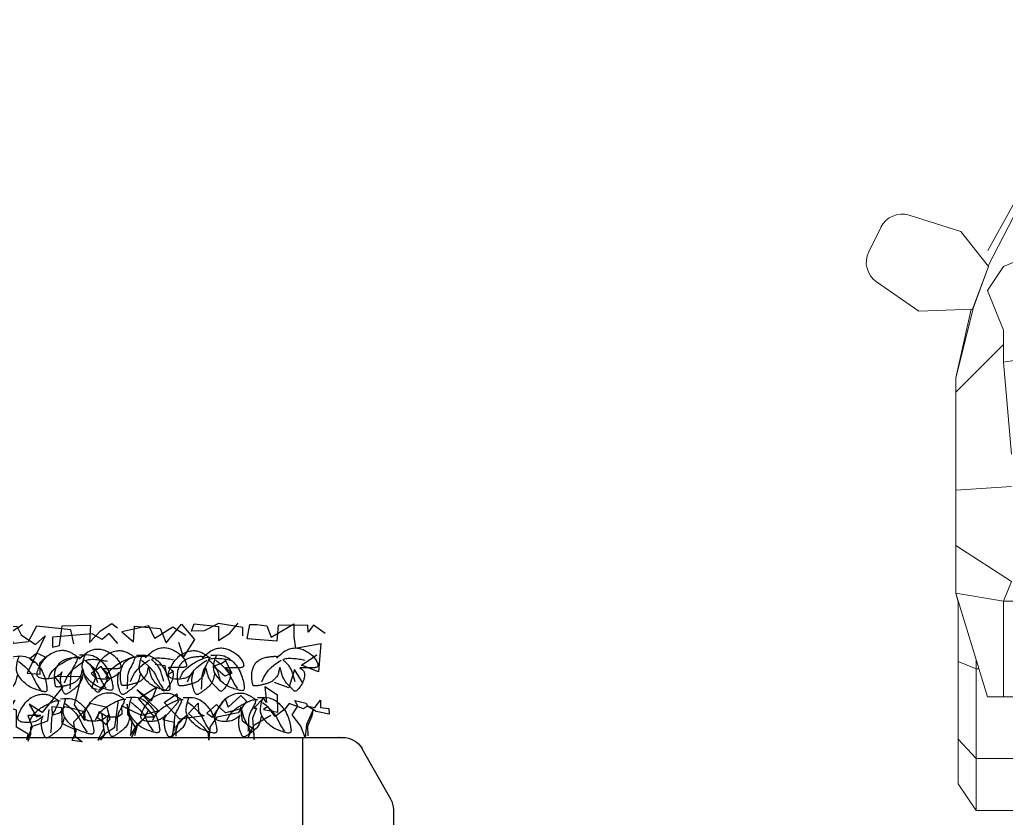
# Model space of a CAD drawing. Extents: x -1568 to -728, y -1287 to -990.
# Drawn here: x -1342.48 to -1331.37, y -1097.94 to -1088.95 of the extents above; entities that cross this region are included whole.
import ezdxf

# ---------------------------------------------------------------- set-up
doc = ezdxf.new("R2010")
doc.units = 0
doc.header["$LTSCALE"] = 5
doc.layers.get('0').update_dxf_attribs({"linetype": 'CONTINUOUS'})
for name, color, linetype in [('fz', 7, 'CONTINUOUS'), ('LH', 94, 'CONTINUOUS'), ('PP-COM', 7, 'CONTINUOUS'), ('尺寸标注', 2, 'CONTINUOUS'), ('绿化', 3, 'CONTINUOUS')]:
    doc.layers.add(name, color=color, linetype=linetype)
doc.layers.add('车人', color=7, linetype='CONTINUOUS', lineweight=9)

# ---------------------------------------------------------------- blocks, each defined once
blk = doc.blocks.new('cs2')
for p, q in [((4730.588, 1071.789), (4730.136, 1071.789)), ((4730.588, 1071.789), (4730.588, 1069.539)), ((4729.919, 1071.662), (4729.598, 1071.096)), ((4729.565, 1070.973), (4729.565, 1069.039)), ((4730.588, 1069.539), (4729.565, 1069.539))]:
    blk.add_line(p, q)
for centre, start, end in [((4730.136, 1071.539), 90, 150.42), ((4729.815, 1070.973), 150.42, 180)]:
    blk.add_arc(centre, 0.25, start, end)
blk.add_point((4730.18, 1071.789))
blk = doc.blocks.new('car')
at = {"layer": '车人', "color": 143}
for p, q in [((-1.3451, 1.5758), (-0.9865, 2.2258)), ((-1.3445, 1.533), (-0.9865, 2.2258)), ((-1.4206, 1.6299), (-1.5667, 1.6754)), ((-1.6462, 1.6413), (-1.6805, 1.5722)), ((-1.3427, 1.5312), (-1.4206, 1.6299)), ((-1.1435, 1.5984), (-1.3005, 1.5312)), ((-1.3879, 1.4111), (-1.3427, 1.5312)), ((-1.3427, 1.5312), (-1.3873, 1.4111)), ((-1.3457, 1.4634), (-1.3005, 1.5312)), ((-1.6585, 1.4878), (-1.5395, 1.4057)), ((-1.3457, 1.4634), (-1.3005, 1.3516)), ((-1.3831, 1.4236), (-1.4355, 1.2172)), ((-1.3873, 1.4111), (-1.5395, 1.4057)), ((-1.3921, 1.4105), (-1.4355, 1.2172)), ((-1.3005, 1.3516), (-1.3005, 1.2618)), ((-1.3005, 1.3115), (-1.4355, 1.1771)), ((-1.3005, 1.2618), (-1.1661, 1.2844)), ((-1.3005, 1.2618), (-1.2785, 1.0032)), ((-1.4355, 1.2172), (-1.4355, 0.6119)), ((-1.4355, 0.9017), (-1.2785, 0.9118)), ((-1.2785, 0.6446), (-1.4355, 0.7454)), ((-1.2785, 0.6446), (-1.3005, 0.5893)), ((-1.3005, 0.5893), (-1.4355, 0.6119)), ((-1.4355, 0.6119), (-1.4283, 0.5869)), ((-1.4289, 0.5869), (-1.4355, 0.6119)), ((-1.4355, 0.6119), (-1.3457, 0.3199)), ((-1.4289, 0.0743), (-1.4289, 0.5905)), ((-1.3005, 0.5893), (-1.3005, 0.3199)), ((-1.3005, 0.5893), (1.3005, 0.5893)), ((-1.4289, 0.4186), (-1.3778, 0.3984)), ((-1.3778, 0), (-1.3778, 0.424)), ((-1.3695, 0.3984), (-1.3778, 0.3984)), ((-1.3457, 0.3199), (1.3451, 0.3199)), ((-1.4289, 0.2004), (-1.3778, 0.1457)), ((-1.0828, 0.1457), (-1.3778, 0.1457)), ((-1.4289, 0.0743), (-1.3778, 0)), ((-1.3778, 0), (-1.0828, 0))]:
    blk.add_line(p, q, dxfattribs=at)
for centre, start, end in [((-1.5865, 1.6118), 72.6944, 153.6733), ((-1.6207, 1.5427), 153.6733, 235.4221)]:
    blk.add_arc(centre, 0.0667, start, end, dxfattribs=at)
blk = doc.blocks.new('LIM43')
at = {"color": 98}
for p, q in [((942284.411, 2579500.672), (942284.541, 2579500.766)), ((942284.541, 2579500.766), (942284.604, 2579500.685)), ((942284.604, 2579500.685), (942284.605, 2579500.765)), ((942284.605, 2579500.765), (942284.941, 2579500.76)), ((942284.765, 2579500.779), (942284.763, 2579500.635)), ((942285.019, 2579500.631), (942284.765, 2579500.779)), ((942284.941, 2579500.76), (942284.954, 2579500.584)), ((942285.069, 2579500.759), (942285.019, 2579500.631)), ((942285.181, 2579500.773), (942285.069, 2579500.759)), ((942285.261, 2579500.772), (942285.181, 2579500.773)), ((942285.291, 2579500.612), (942285.261, 2579500.772)), ((942285.339, 2579500.643), (942285.34, 2579500.739)), ((942285.34, 2579500.739), (942285.613, 2579500.783)), ((942285.484, 2579500.673), (942285.389, 2579500.786)), ((942285.613, 2579500.751), (942285.611, 2579500.591)), ((942285.613, 2579500.783), (942285.772, 2579500.701)), ((942285.885, 2579500.779), (942285.613, 2579500.751)), ((942286.029, 2579500.777), (942285.883, 2579500.604)), ((942285.916, 2579500.699), (942285.885, 2579500.779)), ((942285.979, 2579500.65), (942286.125, 2579500.744)), ((942286.202, 2579500.567), (942286.029, 2579500.777)), ((942286.125, 2579500.744), (942286.331, 2579500.613)), ((942286.557, 2579500.754), (942286.269, 2579500.726)), ((942286.331, 2579500.613), (942286.397, 2579500.756)), ((942286.397, 2579500.756), (942286.7, 2579500.688)), ((942286.571, 2579500.578), (942286.557, 2579500.754)), ((942286.813, 2579500.783), (942286.749, 2579500.736)), ((942286.94, 2579500.701), (942286.813, 2579500.783)), ((942287.373, 2579500.759), (942287.053, 2579500.763)), ((942287.053, 2579500.763), (942287.067, 2579500.571)), ((942287.277, 2579500.712), (942287.661, 2579500.755)), ((942287.402, 2579500.535), (942287.373, 2579500.759)), ((942287.661, 2579500.755), (942287.755, 2579500.578)), ((942287.821, 2579500.769), (942288.075, 2579500.606)), ((942287.885, 2579500.752), (942287.836, 2579500.657)), ((942287.981, 2579500.751), (942287.885, 2579500.752)), ((942287.98, 2579500.639), (942287.981, 2579500.751)), ((942287.995, 2579500.559), (942288.045, 2579500.766)), ((942288.075, 2579500.606), (942288.093, 2579500.733)), ((942288.093, 2579500.733), (942288.206, 2579500.78)), ((942288.206, 2579500.78), (942288.35, 2579500.778)), ((942288.35, 2579500.778), (942288.332, 2579500.666)), ((942288.476, 2579500.632), (942288.525, 2579500.743)), ((942288.525, 2579500.743), (942288.717, 2579500.757)), ((942288.717, 2579500.757), (942288.684, 2579500.661)), ((942288.78, 2579500.676), (942288.861, 2579500.755)), ((942288.861, 2579500.755), (942288.957, 2579500.753)), ((942289.293, 2579500.749), (942288.941, 2579500.738)), ((942288.941, 2579500.738), (942288.987, 2579500.593)), ((942288.957, 2579500.753), (942289.133, 2579500.751)), ((942289.133, 2579500.751), (942289.1, 2579500.639)), ((942289.101, 2579500.703), (942289.293, 2579500.749)), ((942284.763, 2579500.635), (942284.745, 2579500.507)), ((942285.611, 2579500.591), (942285.484, 2579500.673)), ((942285.772, 2579500.701), (942285.916, 2579500.699)), ((942286.269, 2579500.726), (942286.202, 2579500.567)), ((942286.7, 2579500.688), (942286.571, 2579500.578)), ((942286.746, 2579500.56), (942286.844, 2579500.67)), ((942286.844, 2579500.67), (942286.923, 2579500.605)), ((942286.923, 2579500.605), (942287.036, 2579500.668)), ((942287.067, 2579500.571), (942286.94, 2579500.701)), ((942287.036, 2579500.668), (942287.483, 2579500.63)), ((942287.242, 2579500.553), (942287.277, 2579500.712)), ((942287.483, 2579500.63), (942287.482, 2579500.518)), ((942287.674, 2579500.547), (942287.564, 2579500.644)), ((942287.564, 2579500.644), (942287.766, 2579500.226)), ((942287.836, 2579500.657), (942287.674, 2579500.547)), ((942287.915, 2579500.56), (942287.98, 2579500.639)), ((942288.189, 2579500.7), (942288.122, 2579500.541)), ((942288.331, 2579500.602), (942288.189, 2579500.7)), ((942288.332, 2579500.666), (942288.476, 2579500.632)), ((942288.572, 2579500.647), (942288.41, 2579500.505)), ((942288.602, 2579500.534), (942288.572, 2579500.647)), ((942288.717, 2579500.693), (942288.602, 2579500.534)), ((942288.684, 2579500.661), (942288.763, 2579500.548)), ((942288.909, 2579500.69), (942288.717, 2579500.693)), ((942288.843, 2579500.595), (942288.78, 2579500.676)), ((942288.859, 2579500.547), (942288.909, 2579500.69)), ((942289.1, 2579500.639), (942289.131, 2579500.543)), ((942289.26, 2579500.653), (942289.101, 2579500.703)), ((942289.227, 2579500.59), (942289.26, 2579500.653)), ((942284.745, 2579500.507), (942284.458, 2579500.559)), ((942284.458, 2579500.559), (942284.485, 2579500.239)), ((942284.954, 2579500.584), (942285.291, 2579500.612)), ((942285.883, 2579500.604), (942286.008, 2579500.41)), ((942286.008, 2579500.41), (942286.058, 2579500.569)), ((942287.482, 2579500.518), (942287.402, 2579500.535)), ((942287.755, 2579500.578), (942287.915, 2579500.56)), ((942288.122, 2579500.541), (942287.995, 2579500.559)), ((942288.41, 2579500.505), (942288.331, 2579500.602)), ((942288.763, 2579500.548), (942288.843, 2579500.595)), ((942288.987, 2579500.593), (942288.859, 2579500.547)), ((942289.131, 2579500.543), (942289.227, 2579500.59)), ((942284.679, 2579500.316), (942284.504, 2579500.43)), ((942287.56, 2579500.405), (942287.657, 2579500.451)), ((942287.624, 2579500.34), (942287.56, 2579500.405)), ((942287.657, 2579500.451), (942287.736, 2579500.386)), ((942288.104, 2579500.349), (942288.409, 2579500.425)), ((942288.409, 2579500.425), (942288.407, 2579500.297)), ((942284.485, 2579500.239), (942284.679, 2579500.316)), ((942285.544, 2579500.384), (942285.462, 2579500.226)), ((942285.575, 2579500.336), (942285.527, 2579500.369)), ((942285.541, 2579500.192), (942285.671, 2579500.303)), ((942285.671, 2579500.303), (942285.575, 2579500.336)), ((942286.215, 2579500.311), (942286.197, 2579500.199)), ((942286.327, 2579500.326), (942286.215, 2579500.311)), ((942286.837, 2579500.159), (942286.935, 2579500.301)), ((942286.935, 2579500.301), (942287.046, 2579500.22)), ((942287.622, 2579500.212), (942287.624, 2579500.34)), ((942287.736, 2579500.386), (942287.688, 2579500.339)), ((942288.263, 2579500.267), (942288.104, 2579500.349)), ((942288.328, 2579500.346), (942288.342, 2579500.218)), ((942288.407, 2579500.297), (942288.328, 2579500.346)), ((942284.66, 2579500.109), (942284.758, 2579500.267)), ((942284.758, 2579500.267), (942284.819, 2579500.058)), ((942285.462, 2579500.226), (942285.541, 2579500.192)), ((942286.197, 2579500.199), (942286.118, 2579500.249)), ((942287.046, 2579500.22), (942286.997, 2579500.173)), ((942287.157, 2579500.186), (942287.461, 2579500.182)), ((942287.233, 2579499.866), (942287.157, 2579500.186)), ((942287.461, 2579500.182), (942287.364, 2579500.072)), ((942287.766, 2579500.226), (942287.622, 2579500.212)), ((942287.934, 2579499.648), (942288.263, 2579500.267)), ((942288.263, 2579500.267), (942288.084, 2579500.11)), ((942288.164, 2579500.093), (942288.23, 2579500.204)), ((942288.23, 2579500.204), (942288.228, 2579500.044)), ((942288.342, 2579500.218), (942288.263, 2579500.267)), ((942289.062, 2579500.224), (942288.998, 2579500.177)), ((942288.998, 2579500.177), (942289.045, 2579500.129)), ((942289.078, 2579500.176), (942289.079, 2579500.272)), ((942284.819, 2579500.058), (942284.98, 2579500.12)), ((942284.946, 2579499.977), (942285.091, 2579500.071)), ((942285.091, 2579500.071), (942285.073, 2579499.895)), ((942286.514, 2579499.939), (942286.308, 2579500.07)), ((942286.308, 2579500.07), (942286.369, 2579499.909)), ((942286.963, 2579500.029), (942286.837, 2579500.159)), ((942286.997, 2579500.173), (942287.044, 2579500.06)), ((942287.364, 2579500.072), (942287.6, 2579499.781)), ((942288.084, 2579500.11), (942288.132, 2579500.045)), ((942288.275, 2579499.979), (942288.164, 2579500.093)), ((942289.045, 2579500.129), (942289.078, 2579500.176)), ((942284.943, 2579499.785), (942284.946, 2579499.977)), ((942285.362, 2579499.971), (942285.297, 2579499.908)), ((942285.504, 2579499.841), (942285.362, 2579499.971)), ((942286.082, 2579499.993), (942286.065, 2579499.897)), ((942286.225, 2579499.895), (942286.082, 2579499.993)), ((942286.531, 2579500.035), (942286.288, 2579499.799)), ((942286.369, 2579499.909), (942286.531, 2579500.035)), ((942287.044, 2579500.06), (942286.979, 2579500.045)), ((942288.132, 2579500.045), (942288.275, 2579499.979)), ((942288.674, 2579499.942), (942288.419, 2579500.025)), ((942288.419, 2579500.025), (942288.434, 2579499.897)), ((942288.787, 2579499.956), (942288.674, 2579499.942)), ((942288.752, 2579499.765), (942288.771, 2579499.956)), ((942288.849, 2579499.827), (942288.787, 2579499.956)), ((942284.465, 2579499.919), (942284.464, 2579499.839)), ((942284.528, 2579499.839), (942284.465, 2579499.919)), ((942284.511, 2579499.791), (942284.608, 2579499.853)), ((942284.608, 2579499.853), (942284.528, 2579499.839)), ((942284.625, 2579499.885), (942284.608, 2579499.853)), ((942284.608, 2579499.853), (942284.656, 2579499.821)), ((942284.753, 2579499.915), (942284.625, 2579499.885)), ((942284.656, 2579499.821), (942284.817, 2579499.883)), ((942284.72, 2579499.852), (942284.753, 2579499.915)), ((942284.783, 2579499.755), (942284.72, 2579499.852)), ((942284.817, 2579499.883), (942284.864, 2579499.818)), ((942284.975, 2579499.737), (942285.056, 2579499.847)), ((942285.056, 2579499.847), (942285.104, 2579499.815)), ((942285.073, 2579499.895), (942285.106, 2579499.943)), ((942285.106, 2579499.943), (942285.216, 2579499.829)), ((942285.297, 2579499.908), (942285.391, 2579499.779)), ((942285.538, 2579499.937), (942285.504, 2579499.841)), ((942285.535, 2579499.777), (942285.633, 2579499.871)), ((942285.679, 2579499.727), (942285.538, 2579499.937)), ((942285.633, 2579499.871), (942285.743, 2579499.774)), ((942285.841, 2579499.885), (942285.839, 2579499.773)), ((942285.951, 2579499.771), (942285.841, 2579499.885)), ((942286.047, 2579499.706), (942286.225, 2579499.895)), ((942286.065, 2579499.897), (942286.239, 2579499.703)), ((942286.335, 2579499.734), (942286.514, 2579499.939)), ((942286.479, 2579499.748), (942286.705, 2579499.857)), ((942286.607, 2579499.714), (942286.641, 2579499.874)), ((942286.641, 2579499.874), (942286.639, 2579499.762)), ((942286.705, 2579499.857), (942286.703, 2579499.761)), ((942286.781, 2579499.616), (942286.738, 2579499.92)), ((942286.865, 2579499.839), (942287.057, 2579499.884)), ((942287.057, 2579499.884), (942287.152, 2579499.771)), ((942287.119, 2579499.691), (942287.233, 2579499.866)), ((942287.345, 2579499.848), (942287.216, 2579499.818)), ((942287.392, 2579499.783), (942287.345, 2579499.848)), ((942287.377, 2579499.832), (942287.489, 2579499.846)), ((942287.489, 2579499.846), (942287.487, 2579499.75)), ((942287.6, 2579499.781), (942287.745, 2579499.875)), ((942287.745, 2579499.875), (942287.663, 2579499.732)), ((942287.888, 2579499.809), (942288.081, 2579499.87)), ((942287.906, 2579499.92), (942287.984, 2579499.775)), ((942288.048, 2579499.758), (942287.906, 2579499.92)), ((942288.081, 2579499.87), (942288.176, 2579499.757)), ((942288.288, 2579499.803), (942288.37, 2579499.914)), ((942288.37, 2579499.914), (942288.4, 2579499.802)), ((942288.593, 2579499.863), (942288.4, 2579499.786)), ((942288.655, 2579499.718), (942288.593, 2579499.863)), ((942288.784, 2579499.748), (942288.817, 2579499.844)), ((942289.042, 2579499.937), (942288.978, 2579499.922)), ((942288.978, 2579499.922), (942289.007, 2579499.713)), ((942289.009, 2579499.825), (942289.299, 2579499.949)), ((942289.139, 2579499.951), (942289.042, 2579499.937)), ((942289.216, 2579499.759), (942289.139, 2579499.951)), ((942289.299, 2579499.949), (942289.281, 2579499.838)), ((942284.368, 2579499.825), (942284.367, 2579499.761)), ((942284.367, 2579499.761), (942284.511, 2579499.791)), ((942284.464, 2579499.839), (942284.368, 2579499.825)), ((942284.559, 2579499.742), (942284.544, 2579499.822)), ((942284.544, 2579499.822), (942284.621, 2579499.645)), ((942284.605, 2579499.63), (942284.559, 2579499.742)), ((942284.685, 2579499.629), (942284.783, 2579499.755)), ((942284.864, 2579499.818), (942284.975, 2579499.737)), ((942285.104, 2579499.815), (942284.943, 2579499.785)), ((942285.213, 2579499.637), (942285.023, 2579499.752)), ((942285.216, 2579499.829), (942285.184, 2579499.83)), ((942285.184, 2579499.83), (942285.231, 2579499.717)), ((942285.36, 2579499.843), (942285.327, 2579499.716)), ((942285.342, 2579499.684), (942285.36, 2579499.843)), ((942285.344, 2579499.827), (942285.535, 2579499.777)), ((942285.391, 2579499.779), (942285.631, 2579499.728)), ((942285.743, 2579499.774), (942285.679, 2579499.727)), ((942285.773, 2579499.614), (942285.951, 2579499.771)), ((942285.839, 2579499.773), (942285.775, 2579499.742)), ((942285.775, 2579499.742), (942286.047, 2579499.706)), ((942286.062, 2579499.674), (942285.967, 2579499.755)), ((942285.967, 2579499.755), (942286.093, 2579499.625)), ((942286.288, 2579499.799), (942286.479, 2579499.748)), ((942286.431, 2579499.733), (942286.335, 2579499.734)), ((942286.447, 2579499.716), (942286.4, 2579499.813)), ((942286.526, 2579499.651), (942286.431, 2579499.733)), ((942286.639, 2579499.762), (942286.59, 2579499.682)), ((942286.703, 2579499.761), (942286.751, 2579499.728)), ((942286.831, 2579499.711), (942286.865, 2579499.839)), ((942286.863, 2579499.727), (942286.96, 2579499.789)), ((942286.892, 2579499.534), (942286.928, 2579499.774)), ((942286.928, 2579499.774), (942286.909, 2579499.598)), ((942286.96, 2579499.789), (942286.975, 2579499.725)), ((942287.12, 2579499.787), (942287.119, 2579499.691)), ((942287.216, 2579499.818), (942287.12, 2579499.787)), ((942287.152, 2579499.771), (942287.246, 2579499.674)), ((942287.374, 2579499.656), (942287.377, 2579499.832)), ((942287.487, 2579499.75), (942287.392, 2579499.783)), ((942287.535, 2579499.686), (942287.52, 2579499.814)), ((942287.615, 2579499.748), (942287.759, 2579499.746)), ((942287.663, 2579499.732), (942287.615, 2579499.748)), ((942287.759, 2579499.746), (942287.71, 2579499.619)), ((942287.886, 2579499.617), (942287.888, 2579499.809)), ((942287.984, 2579499.775), (942288.11, 2579499.662)), ((942288.159, 2579499.693), (942288.048, 2579499.758)), ((942288.4, 2579499.786), (942288.159, 2579499.693)), ((942288.176, 2579499.757), (942288.288, 2579499.803)), ((942288.285, 2579499.595), (942288.32, 2579499.803)), ((942288.32, 2579499.803), (942288.286, 2579499.627)), ((942288.4, 2579499.802), (942288.527, 2579499.688)), ((942288.639, 2579499.686), (942288.576, 2579499.799)), ((942288.576, 2579499.799), (942288.702, 2579499.622)), ((942288.702, 2579499.622), (942288.752, 2579499.765)), ((942288.863, 2579499.667), (942288.784, 2579499.748)), ((942288.845, 2579499.572), (942288.913, 2579499.843)), ((942288.927, 2579499.667), (942288.849, 2579499.827)), ((942289.054, 2579499.617), (942289.009, 2579499.825)), ((942289.281, 2579499.838), (942289.216, 2579499.759)), ((942289.246, 2579499.614), (942289.248, 2579499.758)), ((942289.248, 2579499.758), (942289.246, 2579499.63)), ((942284.604, 2579499.518), (942284.605, 2579499.63)), ((942284.621, 2579499.645), (942284.635, 2579499.501)), ((942284.635, 2579499.501), (942284.685, 2579499.629)), ((942285.231, 2579499.717), (942285.211, 2579499.477)), ((942285.213, 2579499.589), (942285.342, 2579499.684)), ((942285.276, 2579499.509), (942285.213, 2579499.637)), ((942285.327, 2579499.716), (942285.261, 2579499.589)), ((942285.631, 2579499.728), (942285.709, 2579499.615)), ((942286.093, 2579499.561), (942286.062, 2579499.674)), ((942286.093, 2579499.625), (942286.092, 2579499.513)), ((942286.239, 2579499.703), (942286.11, 2579499.673)), ((942286.11, 2579499.673), (942286.125, 2579499.561)), ((942286.526, 2579499.635), (942286.447, 2579499.716)), ((942286.604, 2579499.522), (942286.526, 2579499.651)), ((942286.556, 2579499.523), (942286.526, 2579499.635)), ((942286.541, 2579499.603), (942286.607, 2579499.714)), ((942286.59, 2579499.682), (942286.604, 2579499.522)), ((942286.751, 2579499.728), (942286.863, 2579499.727)), ((942286.878, 2579499.647), (942286.831, 2579499.711)), ((942286.975, 2579499.725), (942286.878, 2579499.647)), ((942287.213, 2579499.578), (942287.374, 2579499.656)), ((942287.246, 2579499.674), (942287.228, 2579499.514)), ((942287.726, 2579499.619), (942287.535, 2579499.686)), ((942288.047, 2579499.679), (942287.934, 2579499.648)), ((942288.109, 2579499.534), (942288.047, 2579499.679)), ((942288.11, 2579499.662), (942288.094, 2579499.63)), ((942288.094, 2579499.63), (942288.124, 2579499.486)), ((942288.286, 2579499.627), (942288.109, 2579499.534)), ((942288.527, 2579499.688), (942288.655, 2579499.718)), ((942288.717, 2579499.573), (942288.639, 2579499.686)), ((942289.006, 2579499.601), (942288.927, 2579499.667)), ((942289.007, 2579499.713), (942289.006, 2579499.601)), ((942289.246, 2579499.63), (942289.197, 2579499.551)), ((942285.211, 2579499.477), (942285.213, 2579499.589)), ((942285.261, 2579499.589), (942285.276, 2579499.509)), ((942285.709, 2579499.615), (942285.723, 2579499.47)), ((942285.723, 2579499.47), (942285.724, 2579499.55)), ((942285.724, 2579499.55), (942285.773, 2579499.614)), ((942286.14, 2579499.497), (942286.093, 2579499.561)), ((942286.125, 2579499.561), (942286.14, 2579499.497)), ((942286.588, 2579499.507), (942286.541, 2579499.603)), ((942286.877, 2579499.551), (942286.781, 2579499.616)), ((942286.971, 2579499.469), (942286.877, 2579499.551)), ((942286.939, 2579499.47), (942286.892, 2579499.534)), ((942286.909, 2579499.598), (942286.971, 2579499.469)), ((942287.228, 2579499.514), (942287.147, 2579499.451)), ((942287.26, 2579499.465), (942287.213, 2579499.578)), ((942287.71, 2579499.619), (942287.772, 2579499.474)), ((942287.725, 2579499.539), (942287.726, 2579499.619)), ((942287.756, 2579499.459), (942287.725, 2579499.539)), ((942287.757, 2579499.539), (942287.886, 2579499.617)), ((942287.772, 2579499.474), (942287.757, 2579499.539)), ((942288.124, 2579499.518), (942288.285, 2579499.595)), ((942288.124, 2579499.486), (942288.124, 2579499.518)), ((942288.7, 2579499.446), (942288.717, 2579499.573)), ((942288.748, 2579499.509), (942288.845, 2579499.572)), ((942289.245, 2579499.566), (942289.054, 2579499.617)), ((942289.197, 2579499.551), (942289.148, 2579499.472)), ((942289.164, 2579499.471), (942289.246, 2579499.614)), ((942289.244, 2579499.454), (942289.245, 2579499.566)), ((942287.147, 2579499.451), (942287.26, 2579499.465)), ((942288.747, 2579499.429), (942288.748, 2579499.509)), ((942289.148, 2579499.472), (942289.244, 2579499.454))]:
    blk.add_line(p, q, dxfattribs=at)
blk = doc.blocks.new('花')
at = {"layer": 'LH', "color": 12}
for p, q in [((0.57, 0.445), (0.56, 0.439)), ((0.58, 0.451), (0.57, 0.445)), ((0.59, 0.456), (0.58, 0.451)), ((0.601, 0.461), (0.59, 0.456)), ((0.612, 0.465), (0.601, 0.461)), ((0.624, 0.469), (0.612, 0.465)), ((0.637, 0.472), (0.624, 0.469)), ((0.65, 0.474), (0.637, 0.472)), ((0.663, 0.475), (0.65, 0.474)), ((0.678, 0.475), (0.663, 0.475)), ((0.693, 0.474), (0.678, 0.475)), ((0.709, 0.472), (0.693, 0.474)), ((0.726, 0.469), (0.709, 0.472)), ((0.743, 0.465), (0.726, 0.469)), ((0.76, 0.46), (0.743, 0.465)), ((0.778, 0.453), (0.76, 0.46)), ((0.795, 0.445), (0.778, 0.453)), ((0.812, 0.436), (0.795, 0.445)), ((-0.641, 0.334), (-0.651, 0.325)), ((-0.631, 0.343), (-0.641, 0.334)), ((-0.62, 0.351), (-0.631, 0.343)), ((-0.608, 0.36), (-0.62, 0.351)), ((-0.595, 0.368), (-0.608, 0.36)), ((-0.583, 0.375), (-0.595, 0.368)), ((-0.57, 0.383), (-0.583, 0.375)), ((-0.557, 0.389), (-0.57, 0.383)), ((-0.543, 0.395), (-0.557, 0.389)), ((-0.53, 0.4), (-0.543, 0.395)), ((-0.517, 0.404), (-0.53, 0.4)), ((-0.504, 0.407), (-0.517, 0.404)), ((-0.491, 0.409), (-0.504, 0.407)), ((-0.478, 0.41), (-0.491, 0.409)), ((-0.464, 0.41), (-0.478, 0.41)), ((-0.45, 0.409), (-0.464, 0.41)), ((-0.435, 0.407), (-0.45, 0.409)), ((-0.42, 0.404), (-0.435, 0.407)), ((-0.404, 0.4), (-0.42, 0.404)), ((-0.387, 0.394), (-0.404, 0.4)), ((-0.369, 0.387), (-0.387, 0.394)), ((-0.35, 0.377), (-0.369, 0.387)), ((-0.331, 0.365), (-0.35, 0.377)), ((-0.311, 0.351), (-0.331, 0.365)), ((-0.289, 0.333), (-0.311, 0.351)), ((-0.255, 0.334), (-0.265, 0.333)), ((-0.243, 0.335), (-0.255, 0.334)), ((-0.23, 0.335), (-0.243, 0.335)), ((-0.216, 0.336), (-0.23, 0.335)), ((-0.202, 0.336), (-0.216, 0.336)), ((-0.189, 0.335), (-0.202, 0.336)), ((-0.176, 0.335), (-0.189, 0.335)), ((-0.163, 0.334), (-0.176, 0.335)), ((-0.15, 0.333), (-0.163, 0.334)), ((0.254, 0.338), (0.238, 0.323)), ((0.269, 0.353), (0.254, 0.338)), ((0.285, 0.365), (0.269, 0.353)), ((0.302, 0.376), (0.285, 0.365)), ((0.321, 0.386), (0.302, 0.376)), ((0.342, 0.394), (0.321, 0.386)), ((0.367, 0.4), (0.342, 0.394)), ((0.396, 0.404), (0.367, 0.4)), ((0.42, 0.348), (0.383, 0.312)), ((0.43, 0.406), (0.396, 0.404)), ((0.43, 0.353), (0.408, 0.404)), ((0.47, 0.406), (0.43, 0.406)), ((0.443, 0.31), (0.43, 0.353)), ((0.489, 0.387), (0.475, 0.385)), ((0.502, 0.388), (0.489, 0.387)), ((0.497, 0.388), (0.495, 0.382)), ((0.495, 0.382), (0.495, 0.376)), ((0.495, 0.376), (0.497, 0.368)), ((0.5, 0.392), (0.497, 0.388)), ((0.497, 0.368), (0.5, 0.359)), ((0.504, 0.397), (0.5, 0.392)), ((0.5, 0.359), (0.505, 0.349)), ((0.515, 0.387), (0.502, 0.388)), ((0.508, 0.401), (0.504, 0.397)), ((0.505, 0.349), (0.51, 0.337)), ((0.514, 0.405), (0.508, 0.401)), ((0.51, 0.337), (0.517, 0.325)), ((0.52, 0.409), (0.514, 0.405)), ((0.527, 0.386), (0.515, 0.387)), ((0.527, 0.415), (0.52, 0.409)), ((0.535, 0.42), (0.527, 0.415)), ((0.539, 0.384), (0.527, 0.386)), ((0.543, 0.426), (0.535, 0.42)), ((0.55, 0.381), (0.539, 0.384)), ((0.551, 0.432), (0.543, 0.426)), ((0.562, 0.377), (0.55, 0.381)), ((0.56, 0.439), (0.551, 0.432)), ((0.575, 0.373), (0.562, 0.377)), ((0.587, 0.368), (0.575, 0.373)), ((0.601, 0.363), (0.587, 0.368)), ((0.615, 0.358), (0.601, 0.363)), ((0.63, 0.352), (0.615, 0.358)), ((0.645, 0.345), (0.63, 0.352)), ((0.662, 0.337), (0.645, 0.345)), ((0.678, 0.329), (0.662, 0.337)), ((0.829, 0.425), (0.812, 0.436)), ((0.844, 0.413), (0.829, 0.425)), ((0.86, 0.4), (0.844, 0.413)), ((0.874, 0.385), (0.86, 0.4)), ((0.887, 0.37), (0.874, 0.385)), ((0.9, 0.354), (0.887, 0.37)), ((0.912, 0.338), (0.9, 0.354)), ((0.923, 0.322), (0.912, 0.338)), ((-0.715, 0.233), (-0.718, 0.222)), ((-0.71, 0.244), (-0.715, 0.233)), ((-0.704, 0.256), (-0.71, 0.244)), ((-0.698, 0.267), (-0.704, 0.256)), ((-0.692, 0.278), (-0.698, 0.267)), ((-0.685, 0.288), (-0.692, 0.278)), ((-0.677, 0.298), (-0.685, 0.288)), ((-0.669, 0.307), (-0.677, 0.298)), ((-0.66, 0.316), (-0.669, 0.307)), ((-0.651, 0.325), (-0.66, 0.316)), ((-0.564, 0.269), (-0.576, 0.265)), ((-0.55, 0.272), (-0.564, 0.269)), ((-0.535, 0.277), (-0.55, 0.272)), ((-0.519, 0.281), (-0.535, 0.277)), ((-0.502, 0.285), (-0.519, 0.281)), ((-0.484, 0.289), (-0.502, 0.285)), ((-0.465, 0.292), (-0.484, 0.289)), ((-0.447, 0.295), (-0.465, 0.292)), ((-0.429, 0.298), (-0.447, 0.295)), ((-0.411, 0.299), (-0.429, 0.298)), ((-0.395, 0.3), (-0.411, 0.299)), ((-0.38, 0.3), (-0.395, 0.3)), ((-0.395, 0.218), (-0.389, 0.226)), ((-0.389, 0.226), (-0.382, 0.235)), ((-0.382, 0.235), (-0.375, 0.243)), ((-0.367, 0.3), (-0.38, 0.3)), ((-0.375, 0.243), (-0.367, 0.251)), ((-0.356, 0.298), (-0.367, 0.3)), ((-0.367, 0.251), (-0.36, 0.258)), ((-0.36, 0.258), (-0.353, 0.266)), ((-0.347, 0.296), (-0.356, 0.298)), ((-0.353, 0.266), (-0.347, 0.272)), ((-0.341, 0.293), (-0.347, 0.296)), ((-0.347, 0.272), (-0.342, 0.278)), ((-0.342, 0.278), (-0.339, 0.284)), ((-0.339, 0.289), (-0.341, 0.293)), ((-0.339, 0.284), (-0.339, 0.289)), ((-0.289, 0.271), (-0.314, 0.285)), ((-0.267, 0.312), (-0.289, 0.333)), ((-0.26, 0.255), (-0.289, 0.271)), ((-0.278, 0.33), (-0.28, 0.327)), ((-0.272, 0.332), (-0.278, 0.33)), ((-0.265, 0.333), (-0.272, 0.332)), ((-0.229, 0.235), (-0.26, 0.255)), ((-0.196, 0.212), (-0.229, 0.235)), ((-0.138, 0.331), (-0.15, 0.333)), ((-0.126, 0.329), (-0.138, 0.331)), ((-0.115, 0.326), (-0.126, 0.329)), ((-0.103, 0.323), (-0.115, 0.326)), ((-0.093, 0.319), (-0.103, 0.323)), ((-0.082, 0.315), (-0.093, 0.319)), ((-0.072, 0.31), (-0.082, 0.315)), ((-0.063, 0.304), (-0.072, 0.31)), ((-0.054, 0.298), (-0.063, 0.304)), ((-0.045, 0.292), (-0.054, 0.298)), ((-0.037, 0.285), (-0.045, 0.292)), ((-0.029, 0.278), (-0.037, 0.285)), ((-0.021, 0.27), (-0.029, 0.278)), ((-0.014, 0.262), (-0.021, 0.27)), ((-0.008, 0.253), (-0.014, 0.262)), ((-0.002, 0.244), (-0.008, 0.253)), ((0.003, 0.235), (-0.002, 0.244)), ((0.008, 0.225), (0.003, 0.235)), ((0.013, 0.215), (0.008, 0.225)), ((0.174, 0.232), (0.165, 0.212)), ((0.185, 0.252), (0.174, 0.232)), ((0.197, 0.271), (0.185, 0.252)), ((0.21, 0.289), (0.197, 0.271)), ((0.224, 0.307), (0.21, 0.289)), ((0.238, 0.323), (0.224, 0.307)), ((0.311, 0.229), (0.297, 0.207)), ((0.33, 0.253), (0.311, 0.229)), ((0.353, 0.281), (0.33, 0.253)), ((0.383, 0.312), (0.353, 0.281)), ((0.45, 0.274), (0.443, 0.31)), ((0.447, 0.219), (0.451, 0.244)), ((0.451, 0.244), (0.45, 0.274)), ((0.517, 0.325), (0.524, 0.313)), ((0.524, 0.313), (0.532, 0.301)), ((0.532, 0.301), (0.539, 0.289)), ((0.539, 0.289), (0.547, 0.278)), ((0.547, 0.278), (0.554, 0.267)), ((0.554, 0.267), (0.561, 0.257)), ((0.561, 0.257), (0.567, 0.247)), ((0.567, 0.247), (0.572, 0.236)), ((0.572, 0.236), (0.577, 0.225)), ((0.577, 0.225), (0.582, 0.213)), ((0.696, 0.32), (0.678, 0.329)), ((0.682, 0.228), (0.682, 0.229)), ((0.682, 0.229), (0.684, 0.228)), ((0.683, 0.226), (0.682, 0.228)), ((0.685, 0.222), (0.683, 0.226)), ((0.684, 0.228), (0.687, 0.225)), ((0.687, 0.225), (0.692, 0.221)), ((0.714, 0.31), (0.696, 0.32)), ((0.732, 0.299), (0.714, 0.31)), ((0.751, 0.286), (0.732, 0.299)), ((0.769, 0.271), (0.751, 0.286)), ((0.787, 0.254), (0.769, 0.271)), ((0.804, 0.234), (0.787, 0.254)), ((0.82, 0.21), (0.804, 0.234)), ((0.932, 0.307), (0.923, 0.322)), ((0.942, 0.291), (0.932, 0.307)), ((0.949, 0.277), (0.942, 0.291)), ((0.956, 0.263), (0.949, 0.277)), ((0.961, 0.25), (0.956, 0.263)), ((0.964, 0.237), (0.961, 0.25)), ((0.965, 0.226), (0.964, 0.237)), ((0.964, 0.215), (0.965, 0.226)), ((-0.721, 0.211), (-0.723, 0.202)), ((-0.723, 0.202), (-0.723, 0.193)), ((-0.723, 0.193), (-0.722, 0.186)), ((-0.722, 0.186), (-0.719, 0.18)), ((-0.718, 0.222), (-0.721, 0.211)), ((-0.719, 0.18), (-0.715, 0.176)), ((-0.715, 0.176), (-0.709, 0.173)), ((-0.709, 0.173), (-0.702, 0.171)), ((-0.702, 0.171), (-0.693, 0.17)), ((-0.693, 0.17), (-0.684, 0.17)), ((-0.684, 0.17), (-0.674, 0.17)), ((-0.674, 0.17), (-0.662, 0.171)), ((-0.662, 0.171), (-0.651, 0.171)), ((-0.651, 0.171), (-0.638, 0.172)), ((-0.638, 0.172), (-0.626, 0.173)), ((-0.626, 0.173), (-0.613, 0.174)), ((-0.613, 0.174), (-0.6, 0.174)), ((-0.6, 0.174), (-0.588, 0.175)), ((-0.588, 0.175), (-0.576, 0.176)), ((-0.576, 0.176), (-0.564, 0.177)), ((-0.564, 0.177), (-0.554, 0.178)), ((-0.562, 0.123), (-0.563, 0.117)), ((-0.563, 0.117), (-0.563, 0.11)), ((-0.561, 0.129), (-0.562, 0.123)), ((-0.56, 0.135), (-0.561, 0.129)), ((-0.557, 0.14), (-0.56, 0.135)), ((-0.554, 0.146), (-0.557, 0.14)), ((-0.554, 0.178), (-0.544, 0.179)), ((-0.55, 0.151), (-0.554, 0.146)), ((-0.546, 0.156), (-0.55, 0.151)), ((-0.54, 0.16), (-0.546, 0.156)), ((-0.544, 0.179), (-0.536, 0.18)), ((-0.535, 0.165), (-0.54, 0.16)), ((-0.536, 0.18), (-0.529, 0.181)), ((-0.529, 0.169), (-0.535, 0.165)), ((-0.529, 0.181), (-0.523, 0.181)), ((-0.525, 0.172), (-0.529, 0.169)), ((-0.52, 0.175), (-0.525, 0.172)), ((-0.523, 0.181), (-0.519, 0.181)), ((-0.518, 0.177), (-0.52, 0.175)), ((-0.519, 0.181), (-0.517, 0.18)), ((-0.516, 0.179), (-0.518, 0.177)), ((-0.517, 0.18), (-0.516, 0.179)), ((-0.437, 0.097), (-0.434, 0.114)), ((-0.434, 0.114), (-0.431, 0.13)), ((-0.431, 0.13), (-0.427, 0.143)), ((-0.427, 0.143), (-0.424, 0.156)), ((-0.424, 0.156), (-0.42, 0.167)), ((-0.42, 0.167), (-0.416, 0.178)), ((-0.416, 0.178), (-0.411, 0.189)), ((-0.411, 0.189), (-0.406, 0.199)), ((-0.406, 0.199), (-0.401, 0.208)), ((-0.401, 0.208), (-0.395, 0.218)), ((-0.315, 0.103), (-0.313, 0.112)), ((-0.313, 0.112), (-0.311, 0.121)), ((-0.311, 0.121), (-0.309, 0.13)), ((-0.309, 0.13), (-0.307, 0.139)), ((-0.307, 0.139), (-0.306, 0.148)), ((-0.306, 0.148), (-0.304, 0.157)), ((-0.304, 0.157), (-0.303, 0.165)), ((-0.303, 0.165), (-0.301, 0.174)), ((-0.301, 0.174), (-0.3, 0.182)), ((-0.3, 0.182), (-0.299, 0.189)), ((-0.299, 0.189), (-0.297, 0.195)), ((-0.297, 0.195), (-0.295, 0.2)), ((-0.295, 0.2), (-0.294, 0.203)), ((-0.294, 0.203), (-0.292, 0.204)), ((-0.292, 0.204), (-0.29, 0.202)), ((-0.29, 0.202), (-0.288, 0.198)), ((-0.288, 0.198), (-0.286, 0.192)), ((-0.286, 0.192), (-0.284, 0.184)), ((-0.284, 0.184), (-0.281, 0.175)), ((-0.281, 0.175), (-0.278, 0.164)), ((-0.278, 0.164), (-0.275, 0.154)), ((-0.275, 0.154), (-0.271, 0.143)), ((-0.271, 0.143), (-0.267, 0.133)), ((-0.267, 0.133), (-0.262, 0.124)), ((-0.262, 0.124), (-0.257, 0.116)), ((-0.257, 0.116), (-0.252, 0.108)), ((-0.164, 0.184), (-0.196, 0.212)), ((-0.132, 0.15), (-0.164, 0.184)), ((-0.103, 0.11), (-0.132, 0.15)), ((0.017, 0.205), (0.013, 0.215)), ((0.02, 0.195), (0.017, 0.205)), ((0.023, 0.184), (0.02, 0.195)), ((0.025, 0.173), (0.023, 0.184)), ((0.027, 0.162), (0.025, 0.173)), ((0.029, 0.151), (0.027, 0.162)), ((0.03, 0.14), (0.029, 0.151)), ((0.031, 0.129), (0.03, 0.14)), ((0.032, 0.119), (0.031, 0.129)), ((0.032, 0.109), (0.032, 0.119)), ((0.136, 0.112), (0.133, 0.093)), ((0.139, 0.131), (0.136, 0.112)), ((0.144, 0.151), (0.139, 0.131)), ((0.15, 0.171), (0.144, 0.151)), ((0.157, 0.192), (0.15, 0.171)), ((0.165, 0.212), (0.157, 0.192)), ((0.256, 0.116), (0.249, 0.099)), ((0.263, 0.134), (0.256, 0.116)), ((0.27, 0.151), (0.263, 0.134)), ((0.277, 0.169), (0.27, 0.151)), ((0.286, 0.188), (0.277, 0.169)), ((0.297, 0.207), (0.286, 0.188)), ((0.378, 0.106), (0.389, 0.119)), ((0.389, 0.119), (0.399, 0.133)), ((0.399, 0.133), (0.41, 0.148)), ((0.41, 0.148), (0.42, 0.163)), ((0.42, 0.163), (0.43, 0.18)), ((0.43, 0.18), (0.44, 0.198)), ((0.44, 0.198), (0.447, 0.219)), ((0.449, 0.19), (0.457, 0.157)), ((0.457, 0.157), (0.467, 0.13)), ((0.467, 0.13), (0.479, 0.107)), ((0.582, 0.213), (0.586, 0.199)), ((0.586, 0.199), (0.59, 0.183)), ((0.59, 0.183), (0.593, 0.165)), ((0.593, 0.165), (0.595, 0.145)), ((0.595, 0.145), (0.598, 0.125)), ((0.598, 0.125), (0.6, 0.104)), ((0.688, 0.217), (0.685, 0.222)), ((0.691, 0.21), (0.688, 0.217)), ((0.694, 0.202), (0.691, 0.21)), ((0.692, 0.221), (0.698, 0.215)), ((0.697, 0.193), (0.694, 0.202)), ((0.7, 0.183), (0.697, 0.193)), ((0.698, 0.215), (0.706, 0.209)), ((0.702, 0.172), (0.7, 0.183)), ((0.704, 0.161), (0.702, 0.172)), ((0.705, 0.149), (0.704, 0.161)), ((0.706, 0.137), (0.705, 0.149)), ((0.706, 0.209), (0.715, 0.202)), ((0.706, 0.124), (0.706, 0.137)), ((0.706, 0.112), (0.706, 0.124)), ((0.706, 0.1), (0.706, 0.112)), ((0.715, 0.202), (0.726, 0.196)), ((0.726, 0.196), (0.737, 0.189)), ((0.737, 0.189), (0.749, 0.183)), ((0.749, 0.183), (0.762, 0.179)), ((0.762, 0.179), (0.776, 0.175)), ((0.776, 0.175), (0.79, 0.172)), ((0.79, 0.172), (0.804, 0.17)), ((0.804, 0.17), (0.819, 0.168)), ((0.819, 0.168), (0.834, 0.168)), ((0.836, 0.182), (0.82, 0.21)), ((0.834, 0.168), (0.85, 0.168)), ((0.85, 0.168), (0.865, 0.169)), ((0.865, 0.169), (0.881, 0.171)), ((0.881, 0.171), (0.896, 0.173)), ((0.896, 0.173), (0.91, 0.176)), ((0.91, 0.176), (0.923, 0.18)), ((0.923, 0.18), (0.936, 0.185)), ((0.936, 0.185), (0.946, 0.191)), ((0.946, 0.191), (0.954, 0.198)), ((0.954, 0.198), (0.96, 0.206)), ((0.96, 0.206), (0.964, 0.215)), ((-0.563, 0.11), (-0.562, 0.103)), ((-0.562, 0.103), (-0.562, 0.097)), ((-0.562, 0.097), (-0.561, 0.09)), ((-0.561, 0.09), (-0.56, 0.083)), ((-0.56, 0.083), (-0.559, 0.075)), ((-0.559, 0.075), (-0.558, 0.068)), ((-0.558, 0.068), (-0.556, 0.06)), ((-0.556, 0.06), (-0.553, 0.053)), ((-0.553, 0.053), (-0.55, 0.045)), ((-0.55, 0.045), (-0.547, 0.037)), ((-0.547, 0.037), (-0.543, 0.029)), ((-0.543, 0.029), (-0.538, 0.021)), ((-0.538, 0.021), (-0.533, 0.013)), ((-0.533, 0.013), (-0.527, 0.004)), ((-0.527, 0.004), (-0.522, -0.004)), ((-0.45, 0.03), (-0.445, 0.055)), ((-0.445, 0.055), (-0.441, 0.078)), ((-0.441, 0.078), (-0.437, 0.097)), ((-0.372, -0.003), (-0.365, 0.006)), ((-0.365, 0.006), (-0.358, 0.015)), ((-0.358, 0.015), (-0.352, 0.024)), ((-0.352, 0.024), (-0.346, 0.034)), ((-0.346, 0.034), (-0.34, 0.044)), ((-0.34, 0.044), (-0.335, 0.053)), ((-0.335, 0.053), (-0.33, 0.063)), ((-0.33, 0.063), (-0.325, 0.073)), ((-0.325, 0.073), (-0.322, 0.083)), ((-0.322, 0.083), (-0.318, 0.093)), ((-0.318, 0.093), (-0.315, 0.103)), ((-0.252, 0.108), (-0.246, 0.101)), ((-0.246, 0.101), (-0.24, 0.095)), ((-0.24, 0.095), (-0.234, 0.089)), ((-0.234, 0.089), (-0.228, 0.084)), ((-0.228, 0.084), (-0.221, 0.079)), ((-0.221, 0.079), (-0.215, 0.074)), ((-0.215, 0.074), (-0.209, 0.069)), ((-0.209, 0.069), (-0.202, 0.064)), ((-0.202, 0.064), (-0.196, 0.06)), ((-0.196, 0.06), (-0.189, 0.056)), ((-0.189, 0.056), (-0.181, 0.052)), ((-0.181, 0.052), (-0.174, 0.048)), ((-0.174, 0.048), (-0.165, 0.045)), ((-0.165, 0.045), (-0.156, 0.042)), ((-0.156, 0.042), (-0.147, 0.039)), ((-0.147, 0.039), (-0.137, 0.037)), ((-0.137, 0.037), (-0.127, 0.035)), ((-0.127, 0.035), (-0.117, 0.033)), ((-0.117, 0.033), (-0.107, 0.031)), ((-0.107, 0.031), (-0.097, 0.03)), ((-0.077, 0.061), (-0.103, 0.11)), ((-0.097, 0.03), (-0.087, 0.028)), ((-0.087, 0.028), (-0.078, 0.027)), ((-0.078, 0.027), (-0.068, 0.025)), ((-0.068, 0.025), (-0.06, 0.024)), ((-0.06, 0.024), (-0.051, 0.023)), ((-0.051, 0.023), (-0.043, 0.022)), ((-0.043, 0.022), (-0.036, 0.021)), ((-0.036, 0.021), (-0.028, 0.021)), ((-0.028, 0.021), (-0.021, 0.02)), ((-0.021, 0.02), (-0.015, 0.02)), ((-0.015, 0.02), (-0.008, 0.02)), ((-0.008, 0.02), (-0.002, 0.02)), ((-0.002, 0.02), (0.003, 0.021)), ((0.003, 0.021), (0.008, 0.021)), ((0.008, 0.021), (0.013, 0.022)), ((0.013, 0.022), (0.017, 0.024)), ((0.017, 0.024), (0.02, 0.026)), ((0.02, 0.026), (0.023, 0.028)), ((0.023, 0.028), (0.025, 0.03)), ((0.025, 0.03), (0.026, 0.033)), ((0.026, 0.033), (0.028, 0.037)), ((0.028, 0.04), (0.029, 0.045)), ((0.028, 0.037), (0.028, 0.04)), ((0.029, 0.045), (0.03, 0.05)), ((0.03, 0.055), (0.031, 0.061)), ((0.03, 0.05), (0.03, 0.055)), ((0.031, 0.068), (0.032, 0.075)), ((0.031, 0.061), (0.031, 0.068)), ((0.032, 0.1), (0.032, 0.109)), ((0.032, 0.091), (0.032, 0.1)), ((0.032, 0.083), (0.032, 0.091)), ((0.032, 0.075), (0.032, 0.083)), ((0.126, 0.032), (0.125, 0.02)), ((0.125, 0.02), (0.126, 0.01)), ((0.127, 0.045), (0.126, 0.032)), ((0.126, 0.01), (0.127, 0.001)), ((0.128, 0.06), (0.127, 0.045)), ((0.127, 0.001), (0.128, -0.006)), ((0.13, 0.076), (0.128, 0.06)), ((0.133, 0.093), (0.13, 0.076)), ((0.214, 0.026), (0.201, 0.007)), ((0.21, -0.003), (0.224, 0.002)), ((0.224, 0.045), (0.214, 0.026)), ((0.234, 0.063), (0.224, 0.045)), ((0.224, 0.002), (0.239, 0.009)), ((0.242, 0.081), (0.234, 0.063)), ((0.239, 0.009), (0.255, 0.016)), ((0.249, 0.099), (0.242, 0.081)), ((0.255, 0.016), (0.27, 0.023)), ((0.27, 0.023), (0.286, 0.031)), ((0.286, 0.031), (0.301, 0.04)), ((0.301, 0.04), (0.316, 0.05)), ((0.316, 0.05), (0.33, 0.06)), ((0.33, 0.06), (0.343, 0.07)), ((0.343, 0.07), (0.355, 0.082)), ((0.355, 0.082), (0.367, 0.093)), ((0.367, 0.093), (0.378, 0.106)), ((0.479, 0.107), (0.491, 0.089)), ((0.491, 0.089), (0.504, 0.074)), ((0.504, 0.074), (0.517, 0.061)), ((0.517, 0.061), (0.53, 0.051)), ((0.53, 0.051), (0.542, 0.043)), ((0.542, 0.043), (0.553, 0.035)), ((0.553, 0.035), (0.563, 0.029)), ((0.563, 0.029), (0.573, 0.023)), ((0.573, 0.023), (0.581, 0.017)), ((0.581, 0.017), (0.59, 0.013)), ((0.59, 0.013), (0.597, 0.008)), ((0.597, 0.008), (0.605, 0.004)), ((0.6, 0.104), (0.602, 0.084)), ((0.602, 0.084), (0.605, 0.065)), ((0.605, 0.065), (0.608, 0.048)), ((0.605, 0.004), (0.612, -0.001)), ((0.608, 0.048), (0.612, 0.035)), ((0.682, -0.003), (0.685, 0.004)), ((0.685, 0.004), (0.687, 0.011)), ((0.687, 0.011), (0.69, 0.019)), ((0.69, 0.019), (0.693, 0.028)), ((0.693, 0.028), (0.695, 0.037)), ((0.695, 0.037), (0.698, 0.046)), ((0.698, 0.046), (0.7, 0.056)), ((0.7, 0.056), (0.702, 0.066)), ((0.702, 0.066), (0.703, 0.077)), ((0.703, 0.077), (0.705, 0.088)), ((0.705, 0.088), (0.706, 0.1)), ((-0.522, -0.004), (-0.515, -0.013)), ((-0.515, -0.013), (-0.508, -0.022)), ((-0.508, -0.022), (-0.501, -0.03)), ((-0.501, -0.03), (-0.493, -0.039)), ((-0.493, -0.039), (-0.486, -0.047)), ((-0.486, -0.047), (-0.478, -0.055)), ((-0.478, -0.055), (-0.471, -0.062)), ((-0.471, -0.062), (-0.463, -0.068)), ((-0.463, -0.068), (-0.457, -0.072)), ((-0.457, -0.072), (-0.45, -0.075)), ((-0.45, -0.075), (-0.445, -0.076)), ((-0.445, -0.076), (-0.44, -0.076)), ((-0.44, -0.076), (-0.435, -0.074)), ((-0.435, -0.074), (-0.431, -0.071)), ((-0.431, -0.071), (-0.426, -0.066)), ((-0.426, -0.066), (-0.422, -0.061)), ((-0.422, -0.061), (-0.417, -0.055)), ((-0.417, -0.055), (-0.412, -0.049)), ((-0.412, -0.049), (-0.406, -0.042)), ((-0.406, -0.042), (-0.4, -0.035)), ((-0.4, -0.035), (-0.393, -0.027)), ((-0.393, -0.027), (-0.386, -0.019)), ((-0.386, -0.019), (-0.379, -0.011)), ((-0.379, -0.011), (-0.372, -0.003)), ((0.035, -0.11), (0.029, -0.115)), ((0.042, -0.105), (0.035, -0.11)), ((0.05, -0.099), (0.042, -0.105)), ((0.058, -0.093), (0.05, -0.099)), ((0.066, -0.087), (0.058, -0.093)), ((0.075, -0.081), (0.066, -0.087)), ((0.085, -0.075), (0.075, -0.081)), ((0.095, -0.069), (0.085, -0.075)), ((0.105, -0.063), (0.095, -0.069)), ((0.116, -0.059), (0.105, -0.063)), ((0.127, -0.054), (0.116, -0.059)), ((0.139, -0.051), (0.127, -0.054)), ((0.128, -0.006), (0.131, -0.012)), ((0.131, -0.012), (0.135, -0.016)), ((0.135, -0.016), (0.141, -0.018)), ((0.151, -0.048), (0.139, -0.051)), ((0.141, -0.018), (0.147, -0.02)), ((0.147, -0.02), (0.155, -0.02)), ((0.165, -0.046), (0.151, -0.048)), ((0.155, -0.02), (0.164, -0.018)), ((0.164, -0.018), (0.174, -0.016)), ((0.178, -0.045), (0.165, -0.046)), ((0.174, -0.016), (0.185, -0.013)), ((0.193, -0.045), (0.178, -0.045)), ((0.185, -0.013), (0.197, -0.008)), ((0.208, -0.045), (0.193, -0.045)), ((0.197, -0.008), (0.21, -0.003)), ((0.224, -0.047), (0.208, -0.045)), ((0.241, -0.05), (0.224, -0.047)), ((0.258, -0.054), (0.241, -0.05)), ((0.275, -0.06), (0.258, -0.054)), ((0.293, -0.066), (0.275, -0.06)), ((0.31, -0.074), (0.293, -0.066)), ((0.327, -0.083), (0.31, -0.074)), ((0.344, -0.094), (0.327, -0.083)), ((0.359, -0.106), (0.344, -0.094)), ((0.374, -0.12), (0.359, -0.106)), ((0.612, -0.001), (0.619, -0.005)), ((0.619, -0.005), (0.626, -0.009)), ((0.626, -0.009), (0.633, -0.013)), ((0.633, -0.013), (0.64, -0.016)), ((0.64, -0.016), (0.646, -0.019)), ((0.646, -0.019), (0.652, -0.021)), ((0.652, -0.021), (0.658, -0.022)), ((0.658, -0.022), (0.663, -0.022)), ((0.663, -0.022), (0.667, -0.02)), ((0.667, -0.02), (0.672, -0.017)), ((0.672, -0.017), (0.675, -0.013)), ((0.675, -0.013), (0.679, -0.008)), ((0.679, -0.008), (0.682, -0.003)), ((-0.261, -0.213), (-0.275, -0.23)), ((-0.247, -0.196), (-0.261, -0.213)), ((-0.232, -0.181), (-0.247, -0.196)), ((-0.216, -0.167), (-0.232, -0.181)), ((-0.2, -0.154), (-0.216, -0.167)), ((-0.183, -0.143), (-0.2, -0.154)), ((-0.164, -0.134), (-0.183, -0.143)), ((-0.143, -0.126), (-0.164, -0.134)), ((-0.118, -0.12), (-0.143, -0.126)), ((-0.102, -0.207), (-0.132, -0.238)), ((-0.089, -0.116), (-0.118, -0.12)), ((-0.065, -0.171), (-0.102, -0.207)), ((-0.055, -0.113), (-0.089, -0.116)), ((-0.056, -0.166), (-0.078, -0.115)), ((-0.042, -0.209), (-0.056, -0.166)), ((-0.015, -0.113), (-0.055, -0.113)), ((-0.035, -0.245), (-0.042, -0.209)), ((0.004, -0.132), (-0.01, -0.135)), ((0.017, -0.132), (0.004, -0.132)), ((0.012, -0.132), (0.01, -0.137)), ((0.01, -0.137), (0.01, -0.144)), ((0.01, -0.144), (0.012, -0.151)), ((0.015, -0.127), (0.012, -0.132)), ((0.012, -0.151), (0.015, -0.16)), ((0.018, -0.123), (0.015, -0.127)), ((0.015, -0.16), (0.019, -0.171)), ((0.03, -0.132), (0.017, -0.132)), ((0.023, -0.119), (0.018, -0.123)), ((0.019, -0.171), (0.025, -0.182)), ((0.029, -0.115), (0.023, -0.119)), ((0.025, -0.182), (0.032, -0.194)), ((0.042, -0.133), (0.03, -0.132)), ((0.032, -0.194), (0.039, -0.206)), ((0.039, -0.206), (0.047, -0.219)), ((0.053, -0.136), (0.042, -0.133)), ((0.047, -0.219), (0.054, -0.231)), ((0.065, -0.139), (0.053, -0.136)), ((0.077, -0.142), (0.065, -0.139)), ((0.089, -0.147), (0.077, -0.142)), ((0.102, -0.151), (0.089, -0.147)), ((0.116, -0.156), (0.102, -0.151)), ((0.13, -0.162), (0.116, -0.156)), ((0.145, -0.168), (0.13, -0.162)), ((0.16, -0.175), (0.145, -0.168)), ((0.176, -0.182), (0.16, -0.175)), ((0.193, -0.19), (0.176, -0.182)), ((0.211, -0.199), (0.193, -0.19)), ((0.229, -0.209), (0.211, -0.199)), ((0.247, -0.22), (0.229, -0.209)), ((0.265, -0.233), (0.247, -0.22)), ((0.389, -0.134), (0.374, -0.12)), ((0.402, -0.15), (0.389, -0.134)), ((0.415, -0.165), (0.402, -0.15)), ((0.427, -0.181), (0.415, -0.165)), ((0.437, -0.197), (0.427, -0.181)), ((0.447, -0.213), (0.437, -0.197)), ((0.456, -0.228), (0.447, -0.213)), ((-0.328, -0.328), (-0.335, -0.348)), ((-0.32, -0.308), (-0.328, -0.328)), ((-0.311, -0.288), (-0.32, -0.308)), ((-0.3, -0.268), (-0.311, -0.288)), ((-0.288, -0.249), (-0.3, -0.268)), ((-0.275, -0.23), (-0.288, -0.249)), ((-0.199, -0.332), (-0.208, -0.35)), ((-0.188, -0.312), (-0.199, -0.332)), ((-0.174, -0.29), (-0.188, -0.312)), ((-0.156, -0.266), (-0.174, -0.29)), ((-0.132, -0.238), (-0.156, -0.266)), ((-0.055, -0.34), (-0.045, -0.321)), ((-0.045, -0.321), (-0.038, -0.3)), ((-0.038, -0.3), (-0.034, -0.275)), ((-0.037, -0.329), (-0.028, -0.362)), ((-0.034, -0.275), (-0.035, -0.245)), ((0.054, -0.231), (0.062, -0.242)), ((0.062, -0.242), (0.069, -0.253)), ((0.069, -0.253), (0.076, -0.263)), ((0.076, -0.263), (0.082, -0.273)), ((0.082, -0.273), (0.087, -0.283)), ((0.087, -0.283), (0.092, -0.294)), ((0.092, -0.294), (0.097, -0.307)), ((0.097, -0.307), (0.101, -0.32)), ((0.101, -0.32), (0.105, -0.336)), ((0.197, -0.291), (0.197, -0.29)), ((0.197, -0.29), (0.199, -0.291)), ((0.198, -0.294), (0.197, -0.291)), ((0.2, -0.298), (0.198, -0.294)), ((0.199, -0.291), (0.202, -0.294)), ((0.203, -0.303), (0.2, -0.298)), ((0.202, -0.294), (0.207, -0.299)), ((0.206, -0.31), (0.203, -0.303)), ((0.209, -0.318), (0.206, -0.31)), ((0.207, -0.299), (0.213, -0.304)), ((0.212, -0.327), (0.209, -0.318)), ((0.215, -0.337), (0.212, -0.327)), ((0.213, -0.304), (0.221, -0.31)), ((0.221, -0.31), (0.23, -0.317)), ((0.23, -0.317), (0.241, -0.324)), ((0.241, -0.324), (0.252, -0.33)), ((0.252, -0.33), (0.264, -0.336)), ((0.284, -0.248), (0.265, -0.233)), ((0.302, -0.266), (0.284, -0.248)), ((0.319, -0.286), (0.302, -0.266)), ((0.335, -0.31), (0.319, -0.286)), ((0.35, -0.337), (0.335, -0.31)), ((0.45, -0.334), (0.461, -0.328)), ((0.464, -0.243), (0.456, -0.228)), ((0.461, -0.328), (0.469, -0.321)), ((0.471, -0.257), (0.464, -0.243)), ((0.469, -0.321), (0.475, -0.313)), ((0.476, -0.27), (0.471, -0.257)), ((0.475, -0.313), (0.479, -0.304)), ((0.479, -0.282), (0.476, -0.27)), ((0.48, -0.294), (0.479, -0.282)), ((0.479, -0.304), (0.48, -0.294)), ((-0.355, -0.444), (-0.357, -0.46)), ((-0.352, -0.426), (-0.355, -0.444)), ((-0.349, -0.408), (-0.352, -0.426)), ((-0.346, -0.388), (-0.349, -0.408)), ((-0.341, -0.369), (-0.346, -0.388)), ((-0.335, -0.348), (-0.341, -0.369)), ((-0.243, -0.439), (-0.251, -0.457)), ((-0.236, -0.421), (-0.243, -0.439)), ((-0.229, -0.403), (-0.236, -0.421)), ((-0.222, -0.386), (-0.229, -0.403)), ((-0.215, -0.368), (-0.222, -0.386)), ((-0.208, -0.35), (-0.215, -0.368)), ((-0.142, -0.449), (-0.13, -0.438)), ((-0.13, -0.438), (-0.118, -0.426)), ((-0.118, -0.426), (-0.107, -0.414)), ((-0.107, -0.414), (-0.096, -0.4)), ((-0.096, -0.4), (-0.086, -0.386)), ((-0.086, -0.386), (-0.075, -0.372)), ((-0.075, -0.372), (-0.065, -0.356)), ((-0.065, -0.356), (-0.055, -0.34)), ((-0.028, -0.362), (-0.018, -0.39)), ((-0.018, -0.39), (-0.007, -0.412)), ((-0.007, -0.412), (0.006, -0.431)), ((0.006, -0.431), (0.019, -0.446)), ((0.105, -0.336), (0.107, -0.354)), ((0.107, -0.354), (0.11, -0.374)), ((0.11, -0.374), (0.112, -0.395)), ((0.112, -0.395), (0.115, -0.416)), ((0.115, -0.416), (0.117, -0.436)), ((0.117, -0.436), (0.12, -0.455)), ((0.217, -0.347), (0.215, -0.337)), ((0.219, -0.359), (0.217, -0.347)), ((0.217, -0.453), (0.218, -0.442)), ((0.218, -0.442), (0.22, -0.431)), ((0.22, -0.371), (0.219, -0.359)), ((0.221, -0.383), (0.22, -0.371)), ((0.22, -0.431), (0.221, -0.42)), ((0.221, -0.395), (0.221, -0.383)), ((0.221, -0.408), (0.221, -0.395)), ((0.221, -0.42), (0.221, -0.408)), ((0.264, -0.336), (0.277, -0.341)), ((0.277, -0.341), (0.29, -0.345)), ((0.29, -0.345), (0.305, -0.348)), ((0.305, -0.348), (0.319, -0.35)), ((0.319, -0.35), (0.334, -0.351)), ((0.334, -0.351), (0.349, -0.352)), ((0.349, -0.352), (0.365, -0.351)), ((0.365, -0.351), (0.38, -0.35)), ((0.38, -0.35), (0.395, -0.349)), ((0.395, -0.349), (0.41, -0.346)), ((0.41, -0.346), (0.425, -0.343)), ((0.425, -0.343), (0.438, -0.339)), ((0.438, -0.339), (0.45, -0.334)), ((-0.359, -0.488), (-0.36, -0.499)), ((-0.36, -0.499), (-0.36, -0.509)), ((-0.36, -0.509), (-0.359, -0.518)), ((-0.358, -0.474), (-0.359, -0.488)), ((-0.359, -0.518), (-0.357, -0.525)), ((-0.357, -0.46), (-0.358, -0.474)), ((-0.357, -0.525), (-0.354, -0.531)), ((-0.354, -0.531), (-0.35, -0.535)), ((-0.35, -0.535), (-0.344, -0.538)), ((-0.344, -0.538), (-0.338, -0.539)), ((-0.338, -0.539), (-0.33, -0.539)), ((-0.33, -0.539), (-0.321, -0.538)), ((-0.321, -0.538), (-0.311, -0.535)), ((-0.311, -0.535), (-0.3, -0.532)), ((-0.3, -0.532), (-0.288, -0.528)), ((-0.288, -0.528), (-0.275, -0.523)), ((-0.271, -0.494), (-0.284, -0.513)), ((-0.275, -0.523), (-0.261, -0.517)), ((-0.261, -0.475), (-0.271, -0.494)), ((-0.251, -0.457), (-0.261, -0.475)), ((-0.261, -0.517), (-0.246, -0.511)), ((-0.246, -0.511), (-0.231, -0.504)), ((-0.231, -0.504), (-0.215, -0.496)), ((-0.215, -0.496), (-0.199, -0.488)), ((-0.199, -0.488), (-0.184, -0.479)), ((-0.184, -0.479), (-0.169, -0.47)), ((-0.169, -0.47), (-0.155, -0.46)), ((-0.155, -0.46), (-0.142, -0.449)), ((0.019, -0.446), (0.032, -0.458)), ((0.032, -0.458), (0.045, -0.468)), ((0.045, -0.468), (0.057, -0.477)), ((0.057, -0.477), (0.068, -0.484)), ((0.068, -0.484), (0.078, -0.491)), ((0.078, -0.491), (0.088, -0.497)), ((0.088, -0.497), (0.096, -0.502)), ((0.096, -0.502), (0.105, -0.507)), ((0.105, -0.507), (0.112, -0.511)), ((0.112, -0.511), (0.12, -0.516)), ((0.12, -0.455), (0.123, -0.471)), ((0.12, -0.516), (0.127, -0.52)), ((0.123, -0.471), (0.127, -0.485)), ((0.127, -0.52), (0.134, -0.524)), ((0.134, -0.524), (0.141, -0.529)), ((0.141, -0.529), (0.148, -0.532)), ((0.148, -0.532), (0.155, -0.536)), ((0.155, -0.536), (0.161, -0.538)), ((0.161, -0.538), (0.167, -0.54)), ((0.167, -0.54), (0.173, -0.541)), ((0.173, -0.541), (0.178, -0.541)), ((0.178, -0.541), (0.182, -0.539)), ((0.182, -0.539), (0.186, -0.537)), ((0.186, -0.537), (0.19, -0.533)), ((0.19, -0.533), (0.193, -0.528)), ((0.193, -0.528), (0.197, -0.522)), ((0.197, -0.522), (0.199, -0.515)), ((0.199, -0.515), (0.202, -0.508)), ((0.202, -0.508), (0.205, -0.5)), ((0.205, -0.5), (0.207, -0.492)), ((0.207, -0.492), (0.21, -0.483)), ((0.21, -0.483), (0.212, -0.473)), ((0.212, -0.473), (0.215, -0.463)), ((0.215, -0.463), (0.217, -0.453))]:
    blk.add_line(p, q, dxfattribs=at)

msp = doc.modelspace()

# ---------------------------------------------------------------- linework, layer by layer
at = {"layer": '绿化'}
msp.add_line((-1367.24612, -1097.03128), (-1339.29167, -1097.03128), dxfattribs=at)

# ---------------------------------------------------------------- block references
at = {"xscale": 3.999999999999773, "yscale": 3.999999999999773, "zscale": 4}
msp.add_blockref('car', (-1326.19313, -1097.85326), dxfattribs=at)
at = {"layer": 'fz', "xscale": -1}
msp.add_blockref('LIM43', (940945.37338, -2580596.5326), dxfattribs=at)
at = {"layer": 'PP-COM', "xscale": -1}
msp.add_blockref('cs2', (3391.29606, -2168.82031), dxfattribs=at)
at = {"layer": '尺寸标注', "xscale": -1, "rotation": 4.769924570514855}
for p in [(-1342.04459, -1096.48471), (-1341.30235, -1096.46914), (-1340.65948, -1096.47275), (-1339.82257, -1096.47275)]:
    msp.add_blockref('花', p, dxfattribs=at)

doc.saveas('drawing.dxf')
